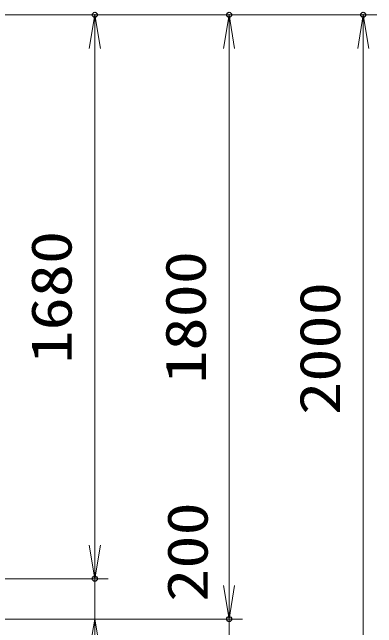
# Model space of a CAD drawing. Units: millimetres at full size. Extents: x -11880 to 11880, y -8400 to 8400.
# Drawn here: x 6090 to 7176, y -679 to 1154 of the extents above; entities that cross this region are included whole.
import ezdxf
from ezdxf.enums import TextEntityAlignment as Align

# ---------------------------------------------------------------- set-up
doc = ezdxf.new("R2010")
doc.units = ezdxf.units.MM
doc.header["$LTSCALE"] = 30
doc.header["$PDMODE"] = 32
doc.header["$PDSIZE"] = 15
doc.layers.add('0-2_0', color=7, linetype='Continuous', lineweight=18)
doc.layers.add('0-3_寸法線', color=4, linetype='Continuous', lineweight=18)
doc.layers.add('0-4_Defpoints', color=7, linetype='Continuous')
doc.styles.add('ＭＳ ゴシック', font='')
doc.styles.get('ＭＳ ゴシック').set_extended_font_data('MS Gothic')

# ---------------------------------------------------------------- blocks, each defined once
blk = doc.blocks.new('_Open')
at = {"layer": '0-2_0', "color": 4}
blk.add_line((-30, 5), (0, 0), dxfattribs=at)
blk.add_lwpolyline([(-30, -5), (0, 0), (-30, 0)], dxfattribs=at)

msp = doc.modelspace()

# ---------------------------------------------------------------- linework, layer by layer
at = {"layer": '0-3_寸法線'}
for p, q in [((4703.88, 1146.63), (6376.1, 1146.63)), ((4703.88, 1146.63), (6776.1, 1146.63)), ((4703.88, 1146.63), (7176.1, 1146.63)), ((6336.1, -533.37), (6336.1, 1146.63)), ((6736.1, -653.37), (6736.1, 1146.63)), ((7136.1, -853.37), (7136.1, 1146.63)), ((6336.1, -433.37), (6336.1, -333.37)), ((6736.1, -553.37), (6736.1, -453.37)), ((4433.88, -533.37), (6376.1, -533.37)), ((4433.88, -533.37), (6376.1, -533.37)), ((6336.1, -653.37), (6336.1, -533.37)), ((5078.88, -653.37), (6776.1, -653.37)), ((5078.88, -653.37), (6776.1, -653.37)), ((5178.88, -653.37), (6376.1, -653.37)), ((6736.1, -853.37), (6736.1, -653.37))]:
    msp.add_line(p, q, dxfattribs=at)
at = {"layer": '0-4_Defpoints'}
for p in [(6336.1, 1146.63), (6736.1, 1146.63), (7136.1, 1146.63), (6336.1, -533.37), (6736.1, -653.37)]:
    msp.add_point(p, dxfattribs=at)

# ---------------------------------------------------------------- block references
at = {"layer": '0-3_寸法線', "xscale": 3.333333, "yscale": 3.333333}
for p, rotation in [((6336.1, 1146.63), 90), ((6736.1, 1146.63), 90), ((7136.1, 1146.63), 90), ((6336.1, -533.37), 270), ((6336.1, -533.37), 270), ((6736.1, -653.37), 270), ((6736.1, -653.37), 270), ((6336.1, -653.37), 90)]:
    msp.add_blockref('_Open', p, dxfattribs=dict(at, rotation=rotation))

# ---------------------------------------------------------------- texts
at = {"layer": '0-3_寸法線', "color": 254, "style": 'ＭＳ ゴシック', "width": 1.2}
for s, p in [('1680', (6303.42, 107.43)), ('1800', (6703.42, 47.43)), ('2000', (7103.42, -45.37)), ('200', (6708.92, -602.17))]:
    msp.add_text(s, height=121.2, rotation=90, dxfattribs=at).set_placement(p, align=Align.BOTTOM_LEFT)

doc.saveas('drawing.dxf')
